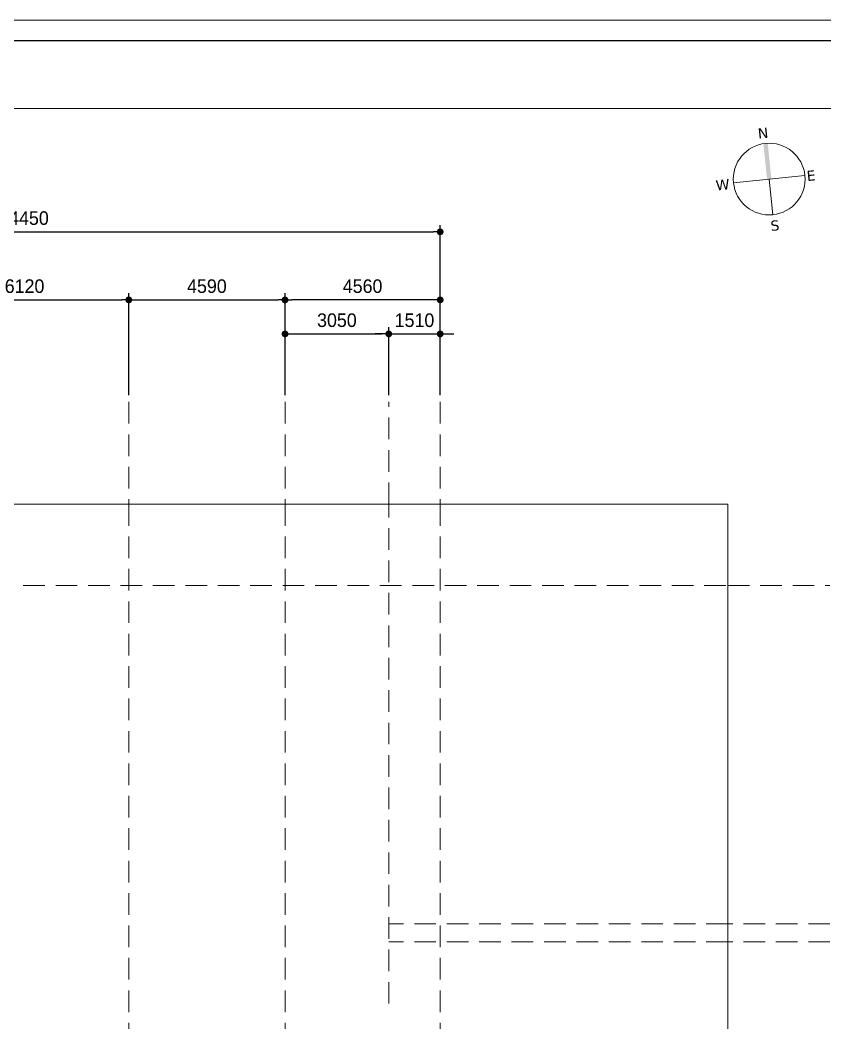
# Model space of a CAD drawing. Header units: millimetres. Extents: x -396231 to 224016, y 0 to 56679.
# Drawn here: x -88775 to -65134, y 27214 to 56679 of the extents above; entities that cross this region are included whole.
import ezdxf

# ---------------------------------------------------------------- set-up
doc = ezdxf.new("R2010")
doc.units = ezdxf.units.MM
doc.header["$XCLIPFRAME"] = 2
doc.linetypes.add('HIDDEN', pattern=[9.525, 6.35, -3.175])
doc.layers.add('dim', color=7, linetype='Continuous')
doc.layers.add('keymap', color=1, linetype='Continuous')
for name, color, linetype, lineweight in [('exdim', 1, 'HIDDEN', 9), ('IM', 2, 'Continuous', 9), ('key', 1, 'Continuous', 9), ('WIPCO', 3, 'Continuous', 9)]:
    doc.layers.add(name, color=color, linetype=linetype, lineweight=lineweight)
doc.layers.add('Plot 설정선', color=251, linetype='Continuous', lineweight=9, plot=False)
doc.styles.add('WIPCO', font='')
doc.styles.get('WIPCO').set_extended_font_data('Dotum')
doc.dimstyles.new('WIPCO-DIM200', dxfattribs={"dimscale": 200, "dimtxt": 2, "dimasz": 1, "dimexe": 1, "dimexo": 1, "dimgap": 1, "dimtad": 1, "dimdec": 0, "dimrnd": 10, "dimzin": 0, "dimdsep": 46, "dimtxsty": 'WIPCO', "dimblk": 'DOT', "dimcen": 1, "dimdle": 2, "dimclrd": 256, "dimclre": 256, "dimclrt": 256, "dimadec": 0, "dimazin": 0, "dimtfac": 1, "dimtdec": 0, "dimtix": 1, "dimtmove": 2, "dimatfit": 3, "dimldrblk": 'DOT', "dimfxl": 0, "dimtolj": 1, "dimtzin": 0, "dimarcsym": 0})
picture_1 = doc.add_image_def('image1.jpg', size_in_pixel=(9607, 5001))

# ---------------------------------------------------------------- blocks, each defined once
blk = doc.blocks.new('A$C56FF6BE3')
at = {"layer": 'keymap', "lineweight": 20}
blk.add_line((0, -5.27), (0, 0.01), dxfattribs=at)
blk.add_lwpolyline([(-5.27, 0), (5.27, 0)], dxfattribs=at)
blk.add_circle((0, 0), 5.27, dxfattribs=at)
for points in [[(-0.32, 5.26), (0, 5.27), (-0.32, 0), (0, 0)], [(0.32, 5.26), (0, 5.27), (0.32, 0), (0, 0)]]:
    blk.add_solid(points, dxfattribs=at)
at = {"layer": 'keymap', "color": 7, "lineweight": 20, "char_height": 1.5, "width": 43.9856, "rotation": 360, "style": 'WIPCO'}
for s, insert, attachment_point in [('{\\fVerdana|b0|i0|c0|p34;N}', (0.56, 7.56), 3), ('{\\fVerdana|b0|i0|c0|p34;W}', (-5.87, 0.62), 3), ('{\\fVerdana|b0|i0|c0|p34;E}', (6.82, 0.62), 3), ('{\\fVerdana|b0|i0|c0|p34;S}', (-0.52, -6.12), 1)]:
    blk.add_mtext(s, dxfattribs=dict(at, insert=insert, attachment_point=attachment_point))
blk = doc.blocks.new('_Dot')
at = {"color": 0, "linetype": 'ByBlock', "lineweight": -2}
blk.add_line((-0.5, 0), (-1, 0), dxfattribs=at)
at = {"color": 0, "linetype": 'ByBlock', "const_width": 0.5}
blk.add_lwpolyline([(-0.25, 0, 1), (0.25, 0, 1)], format="xyb", close=True, dxfattribs=at)
blk = doc.blocks.new('*D20')
at = {"layer": 'DEFPOINTS', "color": 0}
for p in [(-85581, 48457), (-91705, 45457), (-85581, 45457)]:
    blk.add_point(p, dxfattribs=at)
at = {"layer": 'dim', "lineweight": -2}
for p, q in [((-91705, 45657), (-91705, 48657)), ((-85581, 45657), (-85581, 48657)), ((-91505, 48457), (-85781, 48457))]:
    blk.add_line(p, q, dxfattribs=at)
at = {"layer": 'dim', "lineweight": -2, "xscale": 200, "yscale": 200, "zscale": 200, "rotation": 180}
blk.add_blockref('_Dot', (-91705, 48457), dxfattribs=at)
at = {"layer": 'dim', "lineweight": -2, "xscale": 200, "yscale": 200, "zscale": 200}
blk.add_blockref('_Dot', (-85581, 48457), dxfattribs=at)
at = {"layer": 'dim', "insert": (-88643, 48858), "char_height": 400, "attachment_point": 5, "style": 'WIPCO'}
blk.add_mtext('\\A1;6120', dxfattribs=at)
blk = doc.blocks.new('*D21')
at = {"layer": 'DEFPOINTS', "color": 0}
for p in [(-80993, 48457), (-85581, 45457), (-80993, 45457)]:
    blk.add_point(p, dxfattribs=at)
at = {"layer": 'dim', "lineweight": -2}
for p, q in [((-85581, 45657), (-85581, 48657)), ((-80993, 45657), (-80993, 48657)), ((-85381, 48457), (-81193, 48457))]:
    blk.add_line(p, q, dxfattribs=at)
at = {"layer": 'dim', "lineweight": -2, "xscale": 200, "yscale": 200, "zscale": 200, "rotation": 180}
blk.add_blockref('_Dot', (-85581, 48457), dxfattribs=at)
at = {"layer": 'dim', "lineweight": -2, "xscale": 200, "yscale": 200, "zscale": 200}
blk.add_blockref('_Dot', (-80993, 48457), dxfattribs=at)
at = {"layer": 'dim', "insert": (-83287, 48858), "char_height": 400, "attachment_point": 5, "style": 'WIPCO'}
blk.add_mtext('\\A1;4590', dxfattribs=at)
blk = doc.blocks.new('*D22')
at = {"layer": 'DEFPOINTS', "color": 0}
for p in [(-77945, 47457), (-80993, 45457), (-77945, 45457)]:
    blk.add_point(p, dxfattribs=at)
at = {"layer": 'dim', "lineweight": -2}
for p, q in [((-80993, 45657), (-80993, 47657)), ((-80793, 47457), (-78145, 47457)), ((-77945, 45657), (-77945, 47657))]:
    blk.add_line(p, q, dxfattribs=at)
at = {"layer": 'dim', "lineweight": -2, "xscale": 200, "yscale": 200, "zscale": 200, "rotation": 180}
blk.add_blockref('_Dot', (-80993, 47457), dxfattribs=at)
at = {"layer": 'dim', "lineweight": -2, "xscale": 200, "yscale": 200, "zscale": 200}
blk.add_blockref('_Dot', (-77945, 47457), dxfattribs=at)
at = {"layer": 'dim', "insert": (-79469, 47858), "char_height": 400, "attachment_point": 5, "style": 'WIPCO'}
blk.add_mtext('\\A1;3050', dxfattribs=at)
blk = doc.blocks.new('*D23')
at = {"layer": 'DEFPOINTS', "color": 0}
for p in [(-76435, 47457), (-77945, 45457), (-76435, 45457)]:
    blk.add_point(p, dxfattribs=at)
at = {"layer": 'dim', "lineweight": -2}
for p, q in [((-78145, 47457), (-78345, 47457)), ((-77945, 45657), (-77945, 47657)), ((-77945, 47457), (-76435, 47457)), ((-76435, 45657), (-76435, 47657)), ((-76235, 47457), (-76035, 47457))]:
    blk.add_line(p, q, dxfattribs=at)
at = {"layer": 'dim', "lineweight": -2, "xscale": 200, "yscale": 200, "zscale": 200}
blk.add_blockref('_Dot', (-77945, 47457), dxfattribs=at)
at = {"layer": 'dim', "lineweight": -2, "xscale": 200, "yscale": 200, "zscale": 200, "rotation": 180}
blk.add_blockref('_Dot', (-76435, 47457), dxfattribs=at)
at = {"layer": 'dim', "insert": (-77190, 47858), "char_height": 400, "attachment_point": 5, "style": 'WIPCO'}
blk.add_mtext('\\A1;1510', dxfattribs=at)
blk = doc.blocks.new('*D7')
at = {"layer": 'DEFPOINTS', "color": 0}
for p in [(-80993, 48457), (-80993, 45457), (-76435, 45457)]:
    blk.add_point(p, dxfattribs=at)
at = {"layer": 'dim', "lineweight": -2}
for p, q in [((-80993, 45657), (-80993, 48657)), ((-76435, 45657), (-76435, 48657)), ((-76635, 48457), (-80793, 48457))]:
    blk.add_line(p, q, dxfattribs=at)
at = {"layer": 'dim', "lineweight": -2, "xscale": 200, "yscale": 200, "zscale": 200, "rotation": 180}
blk.add_blockref('_Dot', (-80993, 48457), dxfattribs=at)
at = {"layer": 'dim', "lineweight": -2, "xscale": 200, "yscale": 200, "zscale": 200}
blk.add_blockref('_Dot', (-76435, 48457), dxfattribs=at)
at = {"layer": 'dim', "insert": (-78714, 48858), "char_height": 400, "attachment_point": 5, "style": 'WIPCO'}
blk.add_mtext('\\A1;4560', dxfattribs=at)
blk = doc.blocks.new('*D8')
at = {"layer": 'DEFPOINTS', "color": 0}
for p in [(-76435, 50457), (-100884, 45457), (-76435, 45457)]:
    blk.add_point(p, dxfattribs=at)
at = {"layer": 'dim', "lineweight": -2}
for p, q in [((-100884, 45657), (-100884, 50657)), ((-100684, 50457), (-76635, 50457)), ((-76435, 45657), (-76435, 50657))]:
    blk.add_line(p, q, dxfattribs=at)
at = {"layer": 'dim', "lineweight": -2, "xscale": 200, "yscale": 200, "zscale": 200, "rotation": 180}
blk.add_blockref('_Dot', (-100884, 50457), dxfattribs=at)
at = {"layer": 'dim', "lineweight": -2, "xscale": 200, "yscale": 200, "zscale": 200}
blk.add_blockref('_Dot', (-76435, 50457), dxfattribs=at)
at = {"layer": 'dim', "insert": (-88659, 50858), "char_height": 400, "attachment_point": 5, "style": 'WIPCO'}
blk.add_mtext('\\A1;24450', dxfattribs=at)

msp = doc.modelspace()

# ---------------------------------------------------------------- linework, layer by layer
at = {"layer": 'exdim', "ltscale": 100}
for p, q in [((-77944.9, 42457.4), (-77944.9, 45457.4)), ((-77944.9, 42457.4), (-77944.9, 45457.4)), ((-67986.6, 40069.6), (-64986.6, 40069.6)), ((-64986.6, 30127.4), (-67986.6, 30127.4)), ((-64986.6, 29594.4), (-67986.6, 29594.4))]:
    msp.add_line(p, q, dxfattribs=at)
at = {"layer": 'exdim', "color": 255, "ltscale": 100}
for p, q in [((-77944.9, 27781.1), (-77944.9, 42457.4)), ((-77944.9, 27781.1), (-77944.9, 42457.4)), ((-88681.5, 40069.6), (-67986.6, 40069.6)), ((-67986.6, 30127.4), (-77944.9, 30127.4)), ((-67986.6, 29594.4), (-77944.9, 29594.4))]:
    msp.add_line(p, q, dxfattribs=at)
at = {"layer": 'exdim', "ltscale": 100}
for points in [[(-85580.7, 45457.4), (-85580.7, 42457.4)], [(-85580.7, 45457.4), (-85580.7, 42457.4)], [(-80993.2, 45457.4), (-80993.2, 42457.4)], [(-80993.2, 45457.4), (-80993.2, 42457.4)], [(-76435, 45457.4), (-76435, 42457.4)], [(-76435, 45457.4), (-76435, 42457.4)]]:
    msp.add_lwpolyline(points, dxfattribs=at)
at = {"layer": 'exdim', "color": 255, "ltscale": 100}
for points in [[(-85580.7, 42457.4), (-85580.7, 17401.8)], [(-85580.7, 42457.4), (-85580.7, 17401.8)], [(-80993.2, 42457.4), (-80993.2, 17401.8)], [(-80993.2, 42457.4), (-80993.2, 17401.8)], [(-76435, 42457.4), (-76435, 17401.8)], [(-76435, 42457.4), (-76435, 17401.8)]]:
    msp.add_lwpolyline(points, dxfattribs=at)
at = {"layer": 'Plot 설정선'}
msp.add_lwpolyline([(-126230.7, 56678.6), (-126230.7, 0), (-126230.7, 56678.6), (-45983.7, 56678.6), (-126230.7, 56678.6), (-126230.7, 0), (-126230.7, 56678.6), (-45983.7, 56678.6), (-45983.7, 0), (-126230.7, 0), (-45983.7, 0), (-45983.7, 56678.6), (-45983.7, 0), (-126230.7, 0)], dxfattribs=at)
msp.add_lwpolyline([(-123630.7, 54078.6), (-53688.3, 54078.6), (-53688.3, 2600), (-123630.7, 2600)], close=True, dxfattribs=at)
at = {"layer": 'WIPCO', "color": 3, "lineweight": -3}
msp.add_lwpolyline([(-46583.7, 600), (-125630.7, 600), (-125630.7, 56078.6), (-46583.7, 56078.6)], close=True, dxfattribs=at)

# ---------------------------------------------------------------- block references
at = {"layer": 'key', "xscale": 200, "yscale": 200, "zscale": 200, "rotation": 5.904705250119795}
msp.add_blockref('A$C56FF6BE3', (-66771, 52006.9), dxfattribs=at)

# ---------------------------------------------------------------- dimensions: what is measured, and where the dimension line sits
at = {"layer": 'dim'}
for base, p1, p2, picture, middle in [((-76435, 50457.4), (-100884, 45457.4), (-76435, 45457.4), '*D8', (-88659.5, 50857.7)), ((-85580.7, 48457.4), (-91705.1, 45457.4), (-85580.7, 45457.4), '*D20', (-88642.9, 48857.7)), ((-80993.2485, 48457.4427), (-85580.7425, 45457.4427), (-80993.2485, 45457.4427), '*D21', (-83286.9955, 48857.714)), ((-80993.2, 48457.4), (-76435, 45457.4), (-80993.2, 45457.4), '*D7', (-78714.1, 48857.7)), ((-77944.9, 47457.4), (-80993.2, 45457.4), (-77944.9, 45457.4), '*D22', (-79469.1, 47857.7)), ((-76435, 47457.4), (-77944.9, 45457.4), (-76435, 45457.4), '*D23', (-77189.9, 47857.7))]:
    dim = msp.add_linear_dim(base=base, p1=p1, p2=p2, dimstyle='WIPCO-DIM200', dxfattribs=at)
    dim.commit()
    dim.dimension.update_dxf_attribs({"geometry": picture, "text_midpoint": middle})

# ---------------------------------------------------------------- pictures from other files: only their frames are drawn
at = {"layer": 'IM'}
image = msp.add_image(picture_1, insert=(-114365, 15597), size_in_units=(51599.4, 26860.5), dxfattribs=at)
image.set_boundary_path([(893.472, -0.5), (8634.43, 5000.5)])

doc.saveas('drawing.dxf')
